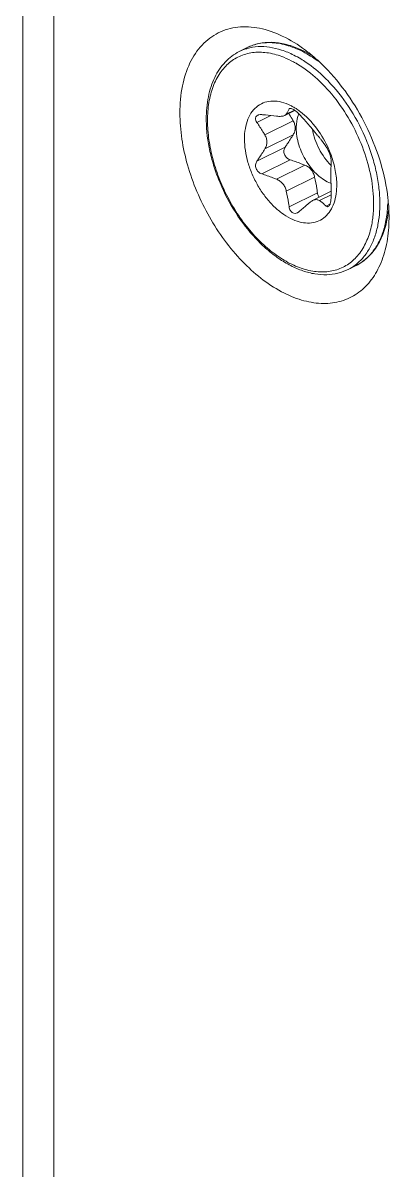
# Model space of a CAD drawing. Header units: millimetres. Extents: x 0 to 2524, y 0 to 1785.
# Drawn here: x 1290.29 to 1297.03, y 757.51 to 778.61 of the extents above; entities that cross this region are included whole.
import ezdxf

# ---------------------------------------------------------------- set-up
doc = ezdxf.new("R2010")
doc.units = ezdxf.units.MM
doc.header["$LTSCALE"] = 0.1
doc.layers.get('0').update_dxf_attribs({"lineweight": 13})

msp = doc.modelspace()

# ---------------------------------------------------------------- linework, layer by layer
for p, q in [((1290.295, 740.294), (1290.295, 816.504)), ((1290.86, 816.221), (1290.86, 740.011)), ((1294.271, 778.083), (1294.417, 778.156)), ((1295.189, 777.028), (1295.209, 777.038)), ((1295.189, 777.028), (1295.197, 777.036)), ((1294.596, 776.779), (1294.852, 776.907)), ((1295.295, 777.001), (1295.108, 776.908)), ((1295.286, 777.007), (1295.137, 776.933)), ((1295.263, 776.81), (1294.743, 776.55)), ((1295.263, 776.554), (1294.743, 776.293)), ((1294.596, 776.066), (1295.117, 776.327)), ((1294.685, 775.834), (1295.206, 776.094)), ((1295.476, 775.996), (1294.956, 775.735)), ((1295.658, 775.776), (1295.137, 775.516)), ((1295.189, 775.225), (1295.71, 775.486)), ((1295.961, 775.513), (1295.62, 775.342)), ((1295.96, 775.449), (1295.745, 775.341)), ((1295.367, 775.136), (1295.341, 775.119)), ((1295.871, 775.241), (1295.939, 775.275)), ((1296.274, 774.076), (1296.421, 774.149))]:
    msp.add_line(p, q)
for centre, radius, start, end in [((1294.65, 777.323), 0.849, 106.6947, 116.5357), ((1294.655, 777.309), 0.864, 105.8099, 106.7076), ((1294.404, 776.286), 1.939, 58.9537, 63.3083), ((1294.3, 776.115), 2.139, 55.7755, 58.9381), ((1294.337, 776.182), 1.949, 58.9771, 59.2832), ((1294.765, 776.189), 1.008, 59.6373, 63.4175), ((1294.712, 776.097), 1.115, 56.2395, 59.6736), ((1296.05, 776.843), 2.384, 180.0011, 180.6953), ((1294.399, 777.401), 0.874, 327.635, 334.7257), ((1294.653, 776.007), 1.222, 52.4225, 56.2627), ((1294.151, 775.517), 1.927, 17.799, 25.3196), ((1296.151, 776.187), 0.562, 249.1768, 250.0173), ((1290.731, 775.514), 5.23, 358.5836, 359.9848), ((1294.568, 775.287), 2.289, 357.6199, 0.017), ((1295.024, 775.368), 2.002, 352.4616, 354.0677), ((1294.958, 775.248), 1.783, 349.8729, 351.6929), ((1294.87, 775.261), 1.873, 351.6867, 353.5381), ((1294.261, 775.032), 2.765, 357.3108, 0.0131), ((1295.979, 774.979), 0.943, 315.4127, 318.3211), ((1295.896, 774.832), 0.846, 296.5704, 307.4028), ((1296.043, 774.903), 0.844, 296.5664, 305.3933)]:
    msp.add_arc(centre, radius, start, end)
for points, knots in [([(1293.18, 776.956), (1293.18, 777.122), (1293.206, 777.437), (1293.341, 777.867), (1293.566, 778.212), (1293.876, 778.448), (1294.251, 778.555), (1294.662, 778.528), (1295.087, 778.377), (1295.355, 778.209), (1295.488, 778.11)], [0, 0, 0, 0, 0.144821, 0.274812, 0.391414, 0.499998, 0.608577, 0.72521, 0.855132, 1, 1, 1, 1]), ([(1294.417, 778.156), (1294.485, 778.19), (1294.634, 778.242), (1294.873, 778.262), (1295.123, 778.227), (1295.287, 778.17), (1295.368, 778.135)], [0, 0, 0, 0, 0.233456, 0.474127, 0.728195, 1, 1, 1, 1]), ([(1295.55, 778.02), (1295.453, 778.078), (1295.26, 778.174), (1295.004, 778.24), (1294.808, 778.251), (1294.67, 778.24), (1294.539, 778.209), (1294.456, 778.176), (1294.417, 778.156)], [0, 0, 0, 0, 0.283464, 0.540713, 0.660935, 0.776648, 0.889158, 1, 1, 1, 1]), ([(1295.274, 778.018), (1295.202, 778.055), (1295.057, 778.116), (1294.835, 778.169), (1294.621, 778.181), (1294.484, 778.159), (1294.419, 778.14)], [0, 0, 0, 0, 0.275906, 0.532541, 0.772396, 1, 1, 1, 1]), ([(1295.368, 778.135), (1295.387, 778.127), (1295.464, 778.092), (1295.539, 778.051), (1295.594, 778.018)], [0, 0, 0, 0, 0.244297, 1, 1, 1, 1]), ([(1295.488, 778.11), (1295.518, 778.087), (1295.643, 777.99), (1295.759, 777.883), (1295.843, 777.799)], [0, 0, 0, 0, 0.2435, 1, 1, 1, 1]), ([(1293.665, 776.843), (1293.665, 776.98), (1293.683, 777.183), (1293.749, 777.437), (1293.817, 777.607), (1293.904, 777.76), (1294.009, 777.892), (1294.131, 778.002), (1294.223, 778.059), (1294.271, 778.083)], [0, 0, 0, 0, 0.283857, 0.41599, 0.54178, 0.661886, 0.777353, 0.88952, 1, 1, 1, 1]), ([(1295.09, 777.978), (1295, 778.014), (1294.821, 778.067), (1294.591, 778.078), (1294.421, 778.049), (1294.302, 778.01), (1294.191, 777.954), (1294.09, 777.882), (1293.998, 777.793), (1293.888, 777.652), (1293.78, 777.437), (1293.704, 777.14), (1293.689, 776.926), (1293.689, 776.815)], [0, 0, 0, 0, 0.13036, 0.249603, 0.306343, 0.361945, 0.417173, 0.472817, 0.529637, 0.588309, 0.713061, 0.850082, 1, 1, 1, 1]), ([(1295.333, 777.858), (1295.313, 777.87), (1295.234, 777.914), (1295.152, 777.953), (1295.09, 777.978)], [0, 0, 0, 0, 0.257404, 1, 1, 1, 1]), ([(1295.952, 777.492), (1295.917, 777.53), (1295.779, 777.672), (1295.625, 777.801), (1295.503, 777.884)], [0, 0, 0, 0, 0.259904, 1, 1, 1, 1]), ([(1295.725, 777.903), (1295.71, 777.914), (1295.653, 777.955), (1295.595, 777.993), (1295.55, 778.02)], [0, 0, 0, 0, 0.254594, 1, 1, 1, 1]), ([(1296.051, 777.2), (1295.949, 777.333), (1295.732, 777.574), (1295.474, 777.773), (1295.342, 777.852)], [0, 0, 0, 0, 0.520938, 1, 1, 1, 1]), ([(1295.843, 777.799), (1296.152, 777.486), (1296.658, 776.751), (1296.936, 775.901), (1296.995, 775.467)], [0, 0, 0, 0, 0.500531, 1, 1, 1, 1]), ([(1296.857, 775.287), (1296.857, 775.381), (1296.845, 775.573), (1296.798, 775.862), (1296.721, 776.157), (1296.58, 776.547), (1296.342, 777.01), (1296.091, 777.342), (1295.952, 777.492)], [0, 0, 0, 0, 0.115422, 0.236391, 0.361666, 0.489863, 0.748532, 1, 1, 1, 1]), ([(1295.216, 775.012), (1295.158, 775.041), (1295.043, 775.114), (1294.885, 775.253), (1294.739, 775.422), (1294.612, 775.615), (1294.507, 775.824), (1294.428, 776.041), (1294.38, 776.259), (1294.362, 776.47), (1294.377, 776.665), (1294.424, 776.838), (1294.502, 776.982), (1294.61, 777.091), (1294.744, 777.159), (1294.895, 777.181), (1295.058, 777.158), (1295.163, 777.117), (1295.216, 777.09)], [0, 0, 0, 0, 0.06329, 0.13188, 0.204672, 0.280151, 0.356569, 0.432094, 0.504975, 0.573688, 0.637122, 0.694783, 0.747041, 0.795334, 0.842131, 0.890352, 0.942485, 1, 1, 1, 1]), ([(1295.197, 777.036), (1295.198, 777.036), (1295.2, 777.037), (1295.201, 777.038), (1295.203, 777.038)], [0, 0, 0, 0, 0.239803, 1, 1, 1, 1]), ([(1295.203, 777.038), (1295.21, 777.04), (1295.229, 777.037), (1295.246, 777.03), (1295.256, 777.025)], [0, 0, 0, 0, 0.407487, 1, 1, 1, 1]), ([(1296.743, 775.287), (1296.743, 775.449), (1296.708, 775.784), (1296.57, 776.279), (1296.352, 776.761), (1296.159, 777.06), (1296.051, 777.2)], [0, 0, 0, 0, 0.234732, 0.485658, 0.744015, 1, 1, 1, 1]), ([(1297.023, 774.902), (1297.017, 774.761), (1296.983, 774.492), (1296.86, 774.122), (1296.669, 773.819), (1296.416, 773.596), (1296.109, 773.466), (1295.766, 773.436), (1295.402, 773.503), (1294.886, 773.724), (1294.273, 774.222), (1293.686, 775.029), (1293.289, 775.964), (1293.18, 776.634), (1293.18, 776.956)], [0, 0, 0, 0, 0.062015, 0.11834, 0.169561, 0.21738, 0.264331, 0.313225, 0.366311, 0.424827, 0.557892, 0.706671, 0.858564, 1, 1, 1, 1]), ([(1294.596, 776.779), (1294.588, 776.791), (1294.575, 776.816), (1294.57, 776.85), (1294.575, 776.874), (1294.586, 776.895), (1294.601, 776.907), (1294.612, 776.912)], [0, 0, 0, 0, 0.28482, 0.535851, 0.651956, 0.765513, 1, 1, 1, 1]), ([(1294.612, 776.912), (1294.617, 776.915), (1294.64, 776.924), (1294.666, 776.925), (1294.685, 776.923)], [0, 0, 0, 0, 0.23001, 1, 1, 1, 1]), ([(1294.685, 776.923), (1294.708, 776.921), (1294.798, 776.914), (1294.889, 776.904), (1294.956, 776.895)], [0, 0, 0, 0, 0.253475, 1, 1, 1, 1]), ([(1294.956, 776.895), (1294.971, 776.893), (1295, 776.891), (1295.042, 776.891), (1295.077, 776.896), (1295.099, 776.903), (1295.108, 776.908)], [0, 0, 0, 0, 0.30025, 0.570887, 0.804829, 1, 1, 1, 1]), ([(1295.108, 776.908), (1295.114, 776.911), (1295.125, 776.918), (1295.134, 776.928), (1295.137, 776.933)], [0, 0, 0, 0, 0.528927, 1, 1, 1, 1]), ([(1295.263, 776.81), (1295.257, 776.822), (1295.23, 776.867), (1295.202, 776.912), (1295.181, 776.945)], [0, 0, 0, 0, 0.251509, 1, 1, 1, 1]), ([(1295.256, 777.025), (1295.259, 777.024), (1295.273, 777.017), (1295.285, 777.008), (1295.295, 777.002)], [0, 0, 0, 0, 0.231951, 1, 1, 1, 1]), ([(1295.295, 777.002), (1295.301, 776.997), (1295.327, 776.978), (1295.35, 776.956), (1295.367, 776.939)], [0, 0, 0, 0, 0.245457, 1, 1, 1, 1]), ([(1295.32, 776.678), (1295.32, 776.702), (1295.324, 776.79), (1295.343, 776.878), (1295.369, 776.937)], [0, 0, 0, 0, 0.269298, 1, 1, 1, 1]), ([(1295.367, 776.939), (1295.384, 776.921), (1295.451, 776.85), (1295.516, 776.777), (1295.563, 776.72)], [0, 0, 0, 0, 0.248914, 1, 1, 1, 1]), ([(1295.398, 776.975), (1295.448, 776.937), (1295.546, 776.85), (1295.724, 776.646), (1295.832, 776.467), (1295.892, 776.341)], [0, 0, 0, 0, 0.235096, 0.483128, 1, 1, 1, 1]), ([(1296.274, 774.076), (1296.214, 774.046), (1296.085, 773.999), (1295.877, 773.972), (1295.659, 773.988), (1295.436, 774.046), (1295.212, 774.143), (1294.991, 774.277), (1294.775, 774.445), (1294.497, 774.715), (1294.189, 775.116), (1293.951, 775.569), (1293.808, 775.953), (1293.705, 776.333), (1293.668, 776.624), (1293.665, 776.814)], [0, 0, 0, 0, 0.04678, 0.094688, 0.144735, 0.197693, 0.254036, 0.313926, 0.37724, 0.443617, 0.583066, 0.726615, 0.797908, 0.867736, 1, 1, 1, 1]), ([(1293.689, 776.815), (1293.689, 776.696), (1293.708, 776.452), (1293.785, 776.084), (1293.909, 775.716), (1294.077, 775.359), (1294.282, 775.024), (1294.519, 774.724), (1294.778, 774.467), (1295.052, 774.263), (1295.333, 774.117), (1295.612, 774.035), (1295.839, 774.024), (1296.007, 774.052), (1296.125, 774.09), (1296.235, 774.144), (1296.336, 774.215), (1296.427, 774.302), (1296.538, 774.439), (1296.646, 774.649), (1296.696, 774.835), (1296.714, 774.934)], [0, 0, 0, 0, 0.068604, 0.141192, 0.216459, 0.292883, 0.368858, 0.442815, 0.513331, 0.579272, 0.639933, 0.695221, 0.745844, 0.76994, 0.793548, 0.816985, 0.840579, 0.864646, 0.889471, 0.942181, 1, 1, 1, 1]), ([(1294.743, 776.55), (1294.731, 776.57), (1294.685, 776.648), (1294.635, 776.724), (1294.596, 776.779)], [0, 0, 0, 0, 0.252413, 1, 1, 1, 1]), ([(1295.3, 776.68), (1295.3, 776.703), (1295.293, 776.748), (1295.275, 776.79), (1295.263, 776.81)], [0, 0, 0, 0, 0.492703, 1, 1, 1, 1]), ([(1295.263, 776.554), (1295.275, 776.573), (1295.294, 776.614), (1295.3, 776.658), (1295.3, 776.68)], [0, 0, 0, 0, 0.501612, 1, 1, 1, 1]), ([(1295.32, 776.678), (1295.32, 776.627), (1295.329, 776.522), (1295.366, 776.365), (1295.426, 776.209), (1295.505, 776.061), (1295.601, 775.927), (1295.709, 775.812), (1295.825, 775.722), (1295.909, 775.678), (1295.951, 775.662)], [0, 0, 0, 0, 0.121275, 0.250197, 0.383662, 0.518165, 0.650076, 0.776023, 0.893242, 1, 1, 1, 1]), ([(1295.563, 776.72), (1295.595, 776.681), (1295.643, 776.624), (1295.703, 776.551), (1295.731, 776.517), (1295.745, 776.501)], [0, 0, 0, 0, 0.536536, 0.7845, 1, 1, 1, 1]), ([(1295.618, 776.654), (1295.628, 776.593), (1295.66, 776.47), (1295.735, 776.294), (1295.834, 776.131), (1295.915, 776.034), (1295.959, 775.99)], [0, 0, 0, 0, 0.246577, 0.501358, 0.755434, 1, 1, 1, 1]), ([(1294.743, 776.293), (1294.754, 776.312), (1294.773, 776.353), (1294.783, 776.42), (1294.773, 776.488), (1294.754, 776.53), (1294.743, 776.55)], [0, 0, 0, 0, 0.247907, 0.494258, 0.743456, 1, 1, 1, 1]), ([(1295.117, 776.327), (1295.13, 776.346), (1295.18, 776.421), (1295.228, 776.496), (1295.263, 776.554)], [0, 0, 0, 0, 0.253646, 1, 1, 1, 1]), ([(1295.745, 776.501), (1295.756, 776.487), (1295.801, 776.432), (1295.842, 776.374), (1295.871, 776.33)], [0, 0, 0, 0, 0.255259, 1, 1, 1, 1]), ([(1294.596, 776.066), (1294.609, 776.085), (1294.659, 776.16), (1294.708, 776.236), (1294.743, 776.293)], [0, 0, 0, 0, 0.253646, 1, 1, 1, 1]), ([(1295.206, 776.094), (1295.183, 776.102), (1295.14, 776.127), (1295.104, 776.179), (1295.092, 776.227), (1295.092, 776.263), (1295.1, 776.297), (1295.111, 776.317), (1295.117, 776.327)], [0, 0, 0, 0, 0.252428, 0.508829, 0.635948, 0.760109, 0.881308, 1, 1, 1, 1]), ([(1295.871, 776.33), (1295.882, 776.314), (1295.904, 776.274), (1295.931, 776.213), (1295.949, 776.159), (1295.957, 776.121), (1295.959, 776.105), (1295.96, 776.098)], [0, 0, 0, 0, 0.242787, 0.53335, 0.805459, 0.914802, 1, 1, 1, 1]), ([(1294.685, 775.834), (1294.662, 775.841), (1294.619, 775.867), (1294.583, 775.919), (1294.571, 775.966), (1294.571, 776.002), (1294.579, 776.036), (1294.59, 776.057), (1294.596, 776.066)], [0, 0, 0, 0, 0.252428, 0.508829, 0.635948, 0.760109, 0.881308, 1, 1, 1, 1]), ([(1295.476, 775.996), (1295.454, 776.004), (1295.365, 776.039), (1295.274, 776.071), (1295.206, 776.094)], [0, 0, 0, 0, 0.247699, 1, 1, 1, 1]), ([(1295.658, 775.776), (1295.652, 775.801), (1295.637, 775.849), (1295.597, 775.913), (1295.542, 775.963), (1295.499, 775.986), (1295.476, 775.996)], [0, 0, 0, 0, 0.254861, 0.506075, 0.754128, 1, 1, 1, 1]), ([(1295.96, 776.098), (1295.96, 776.085), (1295.962, 776.034), (1295.961, 775.982), (1295.958, 775.943)], [0, 0, 0, 0, 0.240983, 1, 1, 1, 1]), ([(1295.985, 776.106), (1296.014, 776.015), (1296.057, 775.834), (1296.068, 775.648), (1296.063, 775.56)], [0, 0, 0, 0, 0.519189, 1, 1, 1, 1]), ([(1294.956, 775.735), (1294.934, 775.744), (1294.844, 775.779), (1294.754, 775.811), (1294.685, 775.834)], [0, 0, 0, 0, 0.247699, 1, 1, 1, 1]), ([(1295.71, 775.486), (1295.706, 775.51), (1295.692, 775.607), (1295.674, 775.704), (1295.658, 775.776)], [0, 0, 0, 0, 0.249032, 1, 1, 1, 1]), ([(1295.958, 775.943), (1295.956, 775.926), (1295.955, 775.89), (1295.954, 775.804), (1295.955, 775.735), (1295.958, 775.686)], [0, 0, 0, 0, 0.189519, 0.428203, 1, 1, 1, 1]), ([(1295.137, 775.516), (1295.132, 775.541), (1295.116, 775.588), (1295.076, 775.652), (1295.021, 775.703), (1294.978, 775.726), (1294.956, 775.735)], [0, 0, 0, 0, 0.254861, 0.506075, 0.754128, 1, 1, 1, 1]), ([(1296.063, 775.56), (1296.059, 775.499), (1296.044, 775.384), (1295.991, 775.225), (1295.909, 775.094), (1295.801, 774.997), (1295.67, 774.939), (1295.524, 774.922), (1295.368, 774.946), (1295.267, 774.986), (1295.216, 775.012)], [0, 0, 0, 0, 0.146021, 0.278949, 0.400179, 0.513404, 0.624315, 0.739263, 0.863481, 1, 1, 1, 1]), ([(1295.189, 775.225), (1295.186, 775.249), (1295.171, 775.347), (1295.153, 775.444), (1295.137, 775.516)], [0, 0, 0, 0, 0.249032, 1, 1, 1, 1]), ([(1295.745, 775.341), (1295.736, 775.346), (1295.718, 775.356), (1295.686, 775.361), (1295.653, 775.356), (1295.631, 775.348), (1295.62, 775.342)], [0, 0, 0, 0, 0.231298, 0.465573, 0.71817, 1, 1, 1, 1]), ([(1295.744, 775.404), (1295.739, 775.409), (1295.722, 775.434), (1295.713, 775.463), (1295.71, 775.486)], [0, 0, 0, 0, 0.238141, 1, 1, 1, 1]), ([(1295.96, 775.385), (1295.959, 775.368), (1295.957, 775.335), (1295.948, 775.296), (1295.938, 775.269), (1295.927, 775.25), (1295.916, 775.238), (1295.908, 775.234)], [0, 0, 0, 0, 0.309935, 0.594847, 0.719651, 0.829204, 1, 1, 1, 1]), ([(1296.995, 775.467), (1297.001, 775.43), (1297.018, 775.286), (1297.026, 775.141), (1297.026, 775.033)], [0, 0, 0, 0, 0.256372, 1, 1, 1, 1]), ([(1295.256, 775.117), (1295.247, 775.122), (1295.23, 775.134), (1295.21, 775.16), (1295.196, 775.191), (1295.191, 775.213), (1295.189, 775.225)], [0, 0, 0, 0, 0.228178, 0.47142, 0.729869, 1, 1, 1, 1]), ([(1295.563, 775.303), (1295.547, 775.289), (1295.482, 775.233), (1295.417, 775.178), (1295.367, 775.136)], [0, 0, 0, 0, 0.244441, 1, 1, 1, 1]), ([(1295.62, 775.342), (1295.615, 775.34), (1295.595, 775.329), (1295.576, 775.315), (1295.563, 775.303)], [0, 0, 0, 0, 0.236143, 1, 1, 1, 1]), ([(1295.871, 775.241), (1295.861, 775.249), (1295.821, 775.285), (1295.778, 775.318), (1295.745, 775.341)], [0, 0, 0, 0, 0.241675, 1, 1, 1, 1]), ([(1295.908, 775.234), (1295.905, 775.232), (1295.899, 775.23), (1295.885, 775.231), (1295.876, 775.236), (1295.871, 775.241)], [0, 0, 0, 0, 0.248735, 0.486009, 1, 1, 1, 1]), ([(1296.683, 774.352), (1296.733, 774.408), (1296.823, 774.536), (1296.92, 774.759), (1296.982, 775.013), (1296.999, 775.194), (1297.002, 775.287)], [0, 0, 0, 0, 0.223035, 0.46258, 0.721343, 1, 1, 1, 1]), ([(1296.73, 775.05), (1296.733, 775.069), (1296.74, 775.148), (1296.743, 775.227), (1296.743, 775.287)], [0, 0, 0, 0, 0.244758, 1, 1, 1, 1]), ([(1296.823, 774.908), (1296.827, 774.931), (1296.843, 775.025), (1296.852, 775.12), (1296.855, 775.192)], [0, 0, 0, 0, 0.243252, 1, 1, 1, 1]), ([(1295.341, 775.119), (1295.327, 775.112), (1295.299, 775.104), (1295.269, 775.111), (1295.256, 775.117)], [0, 0, 0, 0, 0.506734, 1, 1, 1, 1]), ([(1297.008, 775.105), (1296.994, 774.999), (1296.95, 774.795), (1296.845, 774.561), (1296.735, 774.403), (1296.642, 774.301), (1296.537, 774.215), (1296.46, 774.169), (1296.421, 774.149)], [0, 0, 0, 0, 0.276894, 0.532128, 0.653153, 0.770762, 0.885976, 1, 1, 1, 1]), ([(1296.41, 774.16), (1296.462, 774.201), (1296.561, 774.296), (1296.68, 774.472), (1296.77, 774.679), (1296.809, 774.829), (1296.823, 774.908)], [0, 0, 0, 0, 0.227866, 0.467841, 0.724396, 1, 1, 1, 1]), ([(1296.532, 774.216), (1296.542, 774.223), (1296.584, 774.254), (1296.623, 774.289), (1296.65, 774.317)], [0, 0, 0, 0, 0.247785, 1, 1, 1, 1])]:
    msp.add_open_spline(points, degree=3, knots=knots)
msp.add_open_spline([(1295.958, 775.686), (1295.96, 775.628), (1295.961, 775.57), (1295.961, 775.513)], degree=3)

doc.saveas('drawing.dxf')
